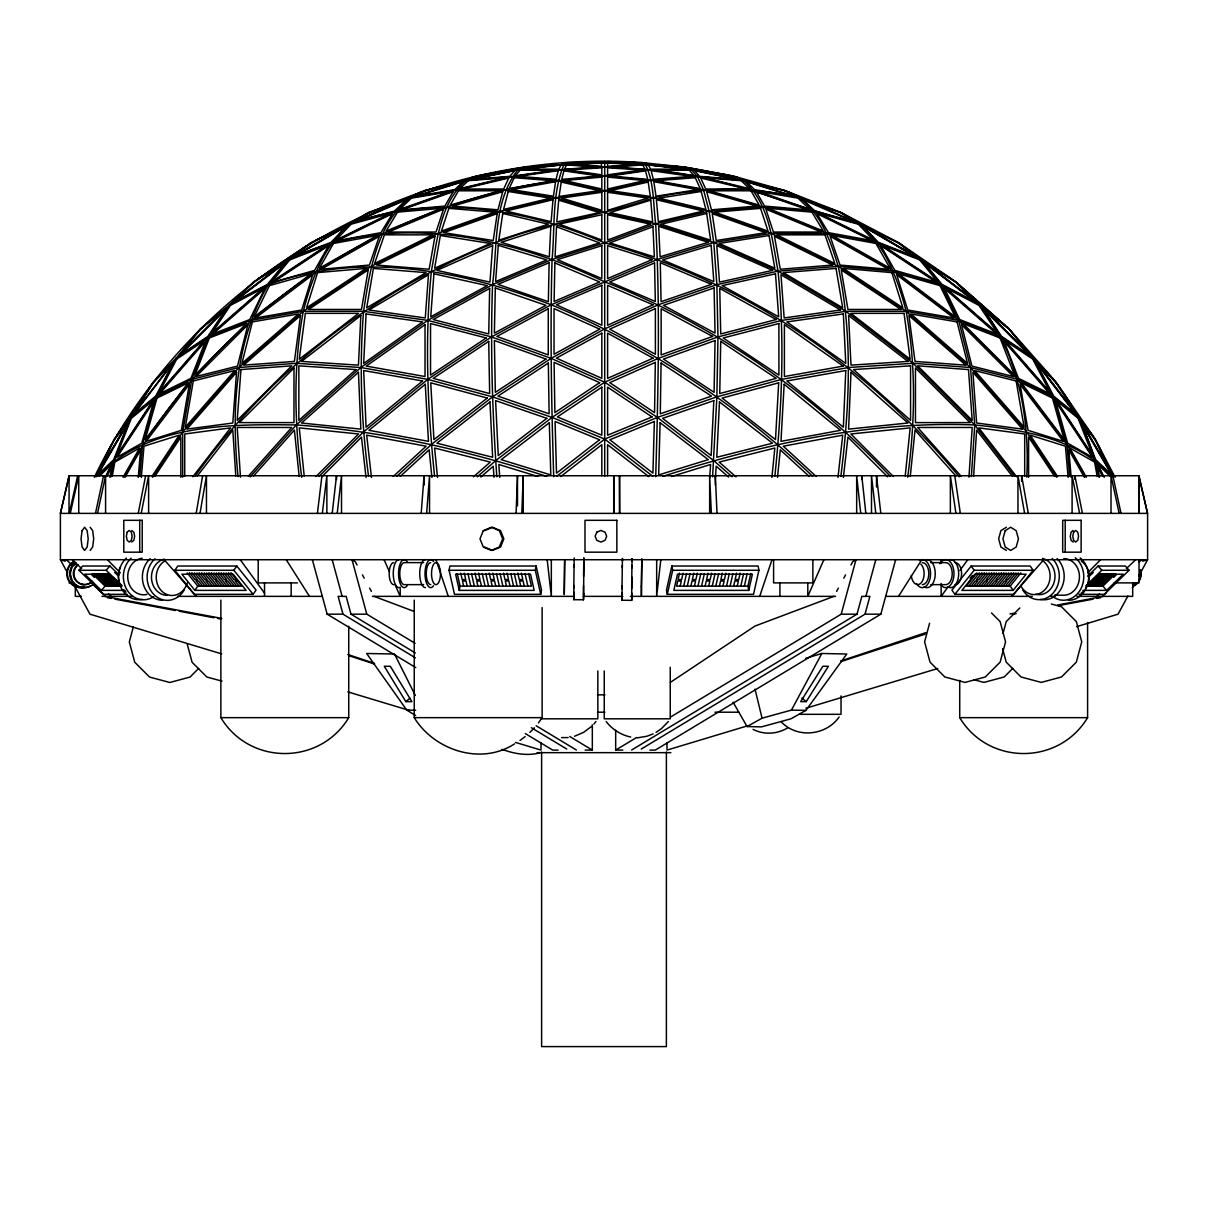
<?xml version="1.0" encoding="UTF-8"?>
<svg xmlns="http://www.w3.org/2000/svg" width="1208" height="1208" viewBox="0 0 1208 1208"><rect width="100%" height="100%" fill="white"/><g stroke="black" fill="none" stroke-linecap="round" stroke-linejoin="round"><path stroke-width="1.5" d="M564.74 560.376L564.257 594.578L564.589 560.376M573.875 585.533L573.845 599.681L583.479 599.787L583.691 593.249M583.509 585.638L583.539 594.804M622.09 586.091L622.06 600.24L631.693 600.361L631.829 597.235M573.815 588.024L574.087 564.71M583.977 558.141L583.479 599.787M622.014 588.598L622.301 565.269M631.663 588.704L631.935 565.389M631.814 577.046L631.693 600.361M583.555 576.488L583.857 557.99M574.087 567.201L574.223 557.885M574.042 593.143L573.845 599.681M622.301 567.775L622.437 558.443L622.437 561.056M631.95 567.881L632.071 558.564M655.717 476.722C658.103 392.449 660.293 308.04 655.672 223.812C653.09 204.031 654.374 182.589 645.359 164.288L642.762 162.657C418.844 145.806 191.891 274.533 94.315 477.266M516.103 513.385L517.492 475.741L517.492 505.865M521.826 513.385L523.215 475.741L523.215 513.385M622.06 600.24L622.196 597.114M632.086 561.176L632.192 558.715M968.967 477.145L972.214 427.466L917.687 427.466L961.04 476.148M971.368 476.556L974.75 424.959L970.522 367.519L958.654 320.392L941.213 284.665L920.617 259.478L859.477 223.812L785.577 190.743L733.316 176.051L685.6 167.142L642.762 162.657L566.673 162.657L564.061 164.288L517.99 169.679L476.103 176.051L466.454 180.279L409.965 197.78L368.047 212.668L349.112 224.084L316.073 240.045M973.618 476.043L976.638 430.108L1012.198 476.103M709.685 477.356L710.621 464.476L671.678 476.465M712.599 476.767L716.873 396.843L717.975 336.926L716.873 284.665L713.777 242.551L709.141 211.234L703.524 189.852L697.499 176.655L691.429 169.679L685.6 167.142L604.71 162.657L523.834 167.142L517.99 169.679L466.454 180.279L423.857 190.743L349.958 223.812L310.456 242.899L229.746 304.793L200.286 328.908L176.172 358.368L114.277 439.078L95.991 476.934L130.857 417.424L153.25 382.196L176.187 358.142M715.423 477.311L716.223 466.228L728.545 477.024M421.184 513.385L424.068 475.741L424.068 485.148M426.635 513.385L429.535 475.741L429.535 513.385M138.225 477.386L140.611 449.814L125.028 477.311M139.781 476.103L142.514 444.469L156.043 396.843L176.172 358.368L229.746 304.793L268.221 284.665L332.049 242.551L395.877 211.234L456.488 189.852L511.935 176.655L561.358 169.679L645.359 164.288L691.429 169.679L733.316 176.051L742.98 180.279L799.454 197.78L841.387 212.668L898.979 242.899L955.845 281.872L1009.133 328.908L1056.169 382.196L1095.143 439.078L1115.105 477.266M141.291 477.447L143.994 446.19L179.207 435.167L151.831 476.541M771.897 477.432L774.841 448.032L719.153 462.09L735.944 476.798M774.872 476.103C781.923 408.077 784.868 339.312 778.043 271.136C772.169 239.667 769.179 202.355 742.98 180.279L691.429 169.679L648.077 169.679L564.061 164.288C551.618 194.035 555.121 227.965 552.056 259.478C550.033 331.883 551.482 404.333 553.717 476.722M777.529 477.386L780.277 449.814L809.118 476.36M905.2 476.058L910.168 427.874L850.87 433.989L893.422 476.541M907.691 477.251C915.105 422.196 916.253 366.115 906.151 311.317C897.816 278.988 885.675 246.024 859.477 223.812C788.9 205.466 721.84 174.435 648.077 169.679C600.844 178.029 552.675 178.693 505.895 189.852C346.53 227.572 203.654 333.151 124.243 476.722M910.258 476.481L915.03 430.108L955.86 475.952M660.821 559.727L656.669 596.359L656.669 559.727M837.975 477.447L842.731 435.167L783.297 446.19L816.17 476.45M840.874 476.239C849.526 406.673 852.969 335.341 838.201 266.349C830.636 241.041 821.259 214.405 799.454 197.78C751.436 186.168 701.516 187.315 653.407 197.78C601.675 216.051 546.831 222.438 495.642 242.551C375.854 289.588 269.837 371.203 195.122 476.118M843.395 477.447L847.94 437.115L887.684 476.858M332.2 513.385L336.503 475.741L336.503 479.501M337.213 513.385L341.517 475.741L341.517 513.385M317.417 513.385L321.947 475.741M322.34 513.385L326.87 475.741L326.87 513.385M196.179 513.385L202.627 475.741M199.999 513.385L206.462 475.741L206.462 513.385M109.913 477.311L111.921 466.228L107.21 475.831M111 476.767L113.93 460.671L130.857 417.424L156.043 396.843L208.304 336.926L229.746 304.793M112.268 476.179L114.835 462.09L139.615 448.032L123.05 477.281M449.074 570.282L449.889 566.024L536.141 566.024L541.531 590.063L540.716 594.321L454.465 594.321L449.074 570.282L535.31 570.282L540.716 594.321M459.251 590.38L455.612 574.208L530.538 574.208L534.163 590.38L459.251 590.38L460.067 586.137L457.243 573.558M535.31 570.282L536.141 566.024M138.256 513.385L145.624 475.741M141.23 513.385L148.614 475.741L148.614 513.385M95.477 513.385L103.526 475.741M97.516 513.385L105.579 475.741L105.579 513.385M69.234 513.385L77.705 475.741L77.705 481.388M70.275 513.385L78.746 475.741L78.746 513.385M671.859 566.024L666.469 590.063L667.284 594.321L753.535 594.321L758.926 570.282L758.111 566.024L671.859 566.024L672.69 570.282L667.284 594.321M679.5 573.166L678.066 579.568L681.629 579.568L683.064 573.166M680.149 586.137L681.312 581.003L677.733 581.003L676.586 586.137L747.933 586.137L750.757 573.558M683.728 586.137L686.537 573.558M687.292 586.137L690.115 573.558M690.855 586.137L692.003 581.003L695.582 581.003L694.419 586.137M693.769 573.166L692.335 579.568L695.899 579.568L697.333 573.166M697.998 586.137L700.806 573.558M701.561 586.137L704.385 573.558M705.125 586.137L706.272 581.003L709.851 581.003L708.688 586.137M708.039 573.166L706.605 579.568L710.168 579.568L711.603 573.166M712.267 586.137L715.076 573.558M715.831 586.137L718.654 573.558M719.394 586.137L720.542 581.003L724.12 581.003L722.958 586.137M722.309 573.166L720.874 579.568L724.438 579.568L725.872 573.166M726.536 586.137L729.345 573.558M730.1 586.137L732.924 573.558M733.664 586.137L734.811 581.003L738.39 581.003L737.227 586.137M736.578 573.166L735.144 579.568L738.707 579.568L740.142 573.166M740.806 586.137L743.615 573.558M744.37 586.137L747.193 573.558M748.749 590.38L752.388 574.208L677.462 574.208L673.837 590.38L748.749 590.38L747.933 586.137M1138.646 576.231L1147.6 559.727L1147.6 513.385L1138.993 475.741L69.007 475.741L60.4 513.385L60.4 559.727L67.557 572.924M133.378 626.741L129.316 641.946L134.737 662.226L149.55 677.054L169.799 682.49L190.034 677.054L198.671 668.401M929.571 623.283L924.603 641.871L930.024 662.135L944.837 676.978L965.071 682.414L985.305 676.978L1000.133 662.135L1005.554 641.871L1000.133 621.591L991.481 612.939M1003.048 633.43L1006.219 621.591L1019.794 607.986M670.455 717.084L841.206 614.177L855.974 559.727L852.742 561.675L850.945 564.982M631.588 750.032L857.016 614.177L861.848 596.359L869.881 596.359L865.034 614.177L641.237 749.051M865.864 596.359L875.8 559.727M649.949 750.092L655.325 750.092L880.843 614.177L895.626 559.727M759.696 596.359L771.987 559.727M823.886 559.727L807.805 596.359L807.805 583.539M96.247 476.073L111.423 444.695M105.232 477.356L111.559 464.476L99.569 475.922M106.44 475.922L113.93 460.671L156.043 396.843L191.77 379.387L238.897 367.519L296.353 363.291L360.845 367.519L427.738 379.387L492.547 396.843L552.056 417.424L604.71 439.078L652.758 476.314M747.057 726.567L762.052 718.171L791.466 710.093L821.833 653.483L846.778 654.026L805.902 710.41L790.908 718.805L761.493 726.884L747.057 726.567L733.075 702.165M836.615 591.407L838.397 588.1M843.788 578.194L845.57 574.887M1127.91 596.027L1118.049 614.177L1076.554 626.68M1132.379 587.783L1135.067 582.83M806.234 701.637L828.386 666.288L822.844 666.288L800.678 701.637L806.234 701.637L801.931 698.133M134.299 412.623L153.356 382.649L172.85 362.37M898.525 596.359L921.764 559.727M152.691 477.236L182.695 431.89L238.897 367.519L303.268 311.317L371.218 266.349L438.066 233.371L500.293 211.234L556.027 197.78L604.71 190.743L650.795 180.279L697.499 176.655L742.98 180.279L785.577 190.743L841.387 212.668L860.322 224.084M154.956 476.209L180.838 437.115L180.838 477.311M174.873 570.282L177.787 566.024L236.783 566.024L256.066 590.063L253.136 594.321L194.141 594.321L174.873 570.282L233.869 570.282L253.136 594.321M194.866 590.38L246.115 590.38L233.144 574.208L181.895 574.208L194.866 590.38L197.795 586.137L241.721 586.137L237.599 581.003L235.167 581.003L239.275 586.137M233.869 570.282L236.783 566.024M348.734 626.227L348.734 717.658C319.939 765.495 249.648 765.495 220.868 717.658L220.868 600.104M538.451 722.882L542.12 717.658L542.12 607.564M1087.593 622.498L1087.593 717.658C1058.812 765.495 988.506 765.495 959.726 717.658L959.726 680.346M947.782 587.209L941.138 596.359L941.138 583.539M959.982 570.418L967.744 559.727M90.132 550.425L92.654 547.043L93.711 538.844L92.654 530.659L90.132 527.262M192.767 476.798L230.592 427.874L184.733 433.989L184.733 476.179M197.221 476.103L232.797 430.108L235.802 476.043M971.217 566.024L951.934 590.063L954.864 594.321L1013.859 594.321L1033.127 570.282L1030.213 566.024L971.217 566.024L974.131 570.282L1033.127 570.282M954.864 594.321L974.131 570.282M970.205 578.194L972.41 575.446M976.895 572.909L966.279 586.137L1010.205 586.137L1020.82 572.909M968.725 586.137L979.326 572.909M971.172 586.137L975.279 581.003L977.71 581.003L973.603 586.137M981.938 572.713L976.426 579.568L978.873 579.568L984.369 572.713M976.049 586.137L986.649 572.909M978.48 586.137L989.095 572.909M980.926 586.137L985.033 581.003L987.48 581.003L983.372 586.137M991.692 572.713L986.196 579.568L988.627 579.568L994.139 572.713M985.803 586.137L996.419 572.909M988.25 586.137L998.85 572.909M990.696 586.137L994.803 581.003L997.234 581.003L993.127 586.137M1001.447 572.713L995.951 579.568L998.397 579.568L1003.893 572.713M995.573 586.137L1006.173 572.909M998.004 586.137L1008.62 572.909M1000.45 586.137L1004.558 581.003L1007.004 581.003L1002.897 586.137M1011.217 572.713L1005.72 579.568L1008.151 579.568L1013.648 572.713M1005.328 586.137L1015.943 572.909M1007.774 586.137L1018.374 572.909M1013.135 590.38L1026.105 574.208L974.856 574.208L961.885 590.38L1013.135 590.38L1010.205 586.137M593.853 724.06L595.952 721.523M668.356 721.523L661.471 728.605L656.05 732.335M839.122 717.024C826.106 735.642 797.159 738.707 781.319 721.931M1011.625 596.359L1043.787 559.727M127.218 594.321L103.601 594.321L78.928 570.282L82.672 566.024L109.928 566.024L119.018 574.887M78.928 570.282L106.183 570.282L109.928 566.024M121.193 586.65L108.433 574.208L84.771 574.208L101.351 590.38L105.096 586.137L120.876 586.137L114.488 581.003L119.758 586.137M248.38 476.148L291.747 427.466L237.206 427.466L240.468 477.145M250.147 476.843L296.353 424.959L360.845 367.519L427.738 320.392L492.547 284.665L552.056 259.478L604.71 242.899L655.672 223.812L709.141 211.234L762.671 206.825L813.558 211.234L877.37 242.551L920.617 259.478L955.845 281.872L979.899 304.809L1004.875 325.254L959.68 285.36M253.559 475.952L294.39 430.108L299.176 476.481M959.288 476.843C867.752 366.175 743.69 281.117 604.71 242.899C525.269 208.304 433.174 193.718 349.958 223.812C323.759 246.024 311.604 278.988 303.268 311.317C293.166 366.115 294.314 422.196 301.728 477.251M529.919 732.395L534.374 727.805M1087.638 572.819L1100.609 559.727M1012.817 668.326L1004.18 676.978L983.931 682.414L973.814 679.696M316.013 476.541L358.565 433.989L299.252 427.874L304.22 476.058M319.003 476.45L363.563 431.89L427.738 379.387L491.46 336.926L551.15 304.793L657.363 259.478L713.777 242.551L771.368 233.371L826.921 233.371L877.37 242.551L941.213 284.665L979.688 304.793L1009.133 328.908L1033.248 358.368L1095.143 439.078L1113.444 476.934M321.736 476.858L361.479 437.115L366.024 477.447M1087.683 576.156L1098.072 566.024L1125.328 566.024L1129.072 570.282L1104.399 594.321L1078.955 594.321M1089.45 576.186L1093.27 572.456M1086.234 585.457L1101.817 570.282L1129.072 570.282M1085.992 586.137L1089.933 582.286M1099.884 573.694L1087.125 586.137L1102.904 586.137L1115.664 573.694M1085.524 587.888L1099.567 574.208L1123.229 574.208L1106.649 590.38L1082.972 590.38M1088.242 586.137L1101.016 573.694M1089.374 586.137L1095.762 581.003L1090.507 586.137M1102.27 573.558L1096.109 579.568L1103.402 573.558M1091.624 586.137L1104.399 573.694M1092.757 586.137L1105.516 573.694M1093.889 586.137L1100.262 581.003L1095.007 586.137M1106.785 573.558L1100.624 579.568L1107.902 573.558M1096.139 586.137L1108.899 573.694M1097.272 586.137L1110.031 573.694M1098.389 586.137L1104.776 581.003L1099.522 586.137M1111.284 573.558L1105.124 579.568L1112.417 573.558M1100.639 586.137L1113.414 573.694M1101.772 586.137L1114.531 573.694M1113.64 577.409L1116.237 574.887M229.52 304.809L253.574 281.872L288.803 259.478L349.958 223.812M97.863 476.012C148.433 423.721 228.689 424.068 296.353 424.959C381.652 430.969 465.548 449.859 546.711 476.405M1096.834 596.359L1099.522 593.838M1126.339 568.575L1135.716 559.727M1102.345 596.359L1106.407 592.569M1138.948 562.249L1141.666 559.727M393.249 476.45L426.137 446.19L366.688 435.167L371.46 477.447M396.798 476.299L431.392 444.469L492.547 396.843L551.15 358.368L604.71 328.908L658.284 304.793L716.873 284.665L778.043 271.136L838.201 266.349L893.588 271.136L941.213 284.665L1001.13 336.926L1033.248 358.368L1053.376 396.843L1095.505 460.671L1102.98 475.922M400.301 476.36L429.142 449.814L431.905 477.386M591.558 726.431L583.645 732.335L574.585 736.231M473.476 476.798L490.282 462.09L434.593 448.032L437.522 477.432M477.281 476.767L495.642 460.671L552.056 417.424L604.71 382.196L658.284 358.368L717.975 336.926L781.682 320.392L845.857 311.317L906.151 311.317L958.654 320.392L1001.13 336.926L1053.376 396.843L1078.578 417.424L1113.293 476.964M480.875 477.024L493.211 466.228L494.012 477.311M405.828 701.637L411.868 701.637L390.32 666.288L384.28 666.288L405.828 701.637L410.01 698.133M131.763 542.045L133.801 540.338L134.662 536.246L133.801 532.154L131.763 530.463M1073.157 530.463L1071.119 532.154L1070.258 536.246L1071.119 540.338L1073.157 542.045M556.677 476.314L604.71 439.078L657.363 417.424L716.873 396.843L781.682 379.387L848.59 367.519L913.082 363.291L970.522 367.519L1017.649 379.387L1053.376 396.843L1066.906 444.469L1069.639 476.103M560.678 476.586L601.826 444.695L601.826 475.71M520.014 740.444L525.133 736.608M176.172 358.368L208.304 336.926L268.221 284.665L288.803 259.478C389.55 210.66 507.904 235.5 604.71 281.872C713.067 324.076 810.749 391.996 890.417 476.45M670.44 682.324L755.076 626.016L833.928 596.359M561.599 164.333L563.592 163.08M567.171 164.062L569.149 162.823L598.141 162.823M1006.385 527.262L1000.904 530.659L998.639 538.844L1000.904 547.043L1006.385 550.425M615.672 730.251L615.672 750.092L636.616 737.469M514.608 743.841C481.086 765.706 434.427 750.47 414.238 717.658L414.238 600.104M787.767 727.835C777.348 734.162 764 735.068 753.082 729.375M408.757 198.082L420.203 192.283M413.74 196.451L425.171 190.653L460.218 182.046M472.645 177.108L464.823 180.536L430.38 189.007M477.794 175.99L470.003 179.403L511.558 170.857M521.312 169.165L525.903 167.172L557.522 164.937M653.135 733.875L646.975 736.231L637.25 737.877M484.514 530.659L492.517 527.262L500.535 530.659L503.857 538.844L500.535 547.043L492.517 550.425M840.572 661.018L926.174 632.539M840.949 661.591L925.086 634.185M662.709 476.405C763.32 443.985 868.507 420.792 974.75 424.959C1023.131 429.897 1077.174 438.096 1111.556 476.012M805.6 658.375L821.833 653.483M1142.753 561.192L1147.6 559.727L60.4 559.727L65.247 561.192M748.371 725.57L666.997 750.092L666.997 742.875M805.917 708.235L937.725 668.522M1009.979 613.951L1013.633 613.256M1057.649 604.981L1103.493 596.359M1012.5 614.298L1016.155 613.604M1058.329 605.676L1093.18 599.123M1096.849 598.428L1100.518 597.749M539.614 752.946C527.066 756.102 513.974 753.747 502.045 749.337M568.138 737.59L561.569 737.59M423.661 562.626L404.257 562.626A11.008 4.485 -90 0 0 399.772 573.634A11.008 4.485 -90 0 0 404.257 584.642L423.661 584.642M930.764 562.626L945.758 562.626A11.008 6.478 -90 0 1 952.221 573.634A11.008 6.478 -90 0 1 945.758 584.642L930.764 584.642M672.69 570.282L758.926 570.282M68.977 582.89L73.794 582.89A14.013 13.922 -90 0 0 94.118 583.539M297.47 582.89L258.21 582.89L258.21 559.727M1114.138 582.89L1139.023 582.89L1139.023 559.727M460.067 586.137L531.414 586.137L528.591 573.558M101.351 590.38L125.028 590.38M81.374 596.359L75.304 596.359L75.304 584.581M101.985 596.359L132.865 596.359M177.576 596.359L322.43 596.359M372.426 596.359L573.906 596.359M583.313 596.359L622.815 596.359M630.334 596.359L835.574 596.359M885.57 596.359L1032.312 596.359M1051.126 596.359L1054.886 596.359M1076.947 596.359L1132.696 596.359L1132.696 582.89M312.374 559.727L327.157 614.177L342.966 614.177L415.416 657.847M342.966 614.177L338.119 596.359L346.152 596.359L350.984 614.177L366.794 614.177L415.114 643.305M841.206 614.177L857.016 614.177M865.034 614.177L880.843 614.177M597.416 694.827L604.936 694.827M597.416 712.207L604.936 712.207M714.909 712.207L738.903 712.207M799.485 714.321L841.025 714.321L841.025 695.914M220.868 717.658L348.734 717.658M414.238 717.658L542.12 717.658M959.726 717.658L1087.593 717.658M541.516 718.82L597.839 718.82L597.839 670.953M558.051 750.092L552.675 750.092L525.299 733.588M585.155 750.092L592.328 750.092L592.328 724.83M615.672 750.092L622.845 750.092M537.137 752.659L670.863 752.659M415.341 695.491L394.503 654.026L366.658 653.483L406.749 710.093L415.688 710.274M791.466 710.093L805.902 710.41M1054.659 595.046L1063.553 595.257A18.331 15.795 -88.7 0 0 1079.454 576.926A18.331 15.795 -88.7 0 0 1063.78 558.594M635.77 162.521L607.609 161.585L607.609 162.521M678.669 166.523L647.82 164.333L645.827 163.08M651.897 164.937L688.107 169.165L683.517 167.172M104.507 596.359L221.864 618.436M107.482 597.749L111.151 598.428M114.82 599.123L175.341 610.508M179.011 611.188L213.846 617.741M217.516 618.436L221.185 619.115M749.202 182.046L784.264 190.653L795.679 196.451M630.712 737.031C621.018 734.992 612.154 729.39 606.144 721.523M1051.383 604.045L1061.515 606.763L1076.328 621.591L1081.749 641.871L1076.328 662.135L1061.515 676.978L1041.266 682.414L1021.032 676.978L1006.219 662.135L1002.595 648.62M222.061 681.131L206.885 677.054L192.072 662.226L187.104 643.638M221.653 653.875L89.951 614.177L73.824 584.476M347.829 691.882L409.286 710.41M515.544 742.422L541.003 750.092L541.003 742.875M537.756 476.465L498.813 464.476L499.75 477.356M349.157 655.763L374.208 663.917M347.813 654.494L374.571 663.388M805.359 200.151L840.39 212.593L855.521 221.91M374.072 596.359L414.374 611.52M484.514 547.043L490.916 549.746M736.789 177.108L744.596 180.536M859.477 223.812L898.979 242.899L921.13 259.644L950.862 278.55M789.232 192.283L800.678 198.082M569.768 736.503L592.328 750.092M350.984 614.177L415.386 653M536.156 725.766L576.412 750.032M531.354 727.714L566.763 749.051M327.157 614.177L415.748 667.571M406.749 710.093L415.597 715.483M920.617 259.478L979.688 304.793L1033.248 358.368M648.741 476.586L607.609 444.695L607.609 475.71M732.154 476.767L713.777 460.671L657.363 417.424L604.71 382.196L551.15 358.368L491.46 336.926L427.738 320.392L363.563 311.317L303.268 311.317L250.766 320.392L208.304 336.926L191.77 379.387L182.695 431.89L182.695 477.115M812.637 476.299C736.669 404.167 648.047 344.929 551.15 304.793C462.06 270.32 360.482 250.72 268.221 284.665C234.382 342.242 231.483 411.671 238.052 476.556M66.334 559.727L71.77 564.785M92.095 583.736L105.655 596.359M72.284 559.727L81.661 568.575M108.478 593.838L111.166 596.359M1109.85 475.922L1097.876 464.476L1104.188 477.356M114.73 572.456L117.282 574.933M106.183 570.282L121.766 585.457M113.069 577.424L122.008 586.137M107.98 573.558L114.141 579.568L106.848 573.558M105.866 573.694L118.626 586.137M104.734 573.694L117.493 586.137M103.48 573.558L109.626 579.568L102.348 573.558M116.376 586.137L109.988 581.003L115.243 586.137M101.351 573.694L114.111 586.137M100.234 573.694L112.993 586.137M98.965 573.558L105.126 579.568L97.833 573.558M111.861 586.137L105.473 581.003L110.728 586.137M96.851 573.694L109.611 586.137M95.719 573.694L108.478 586.137M94.466 573.558L100.611 579.568L93.333 573.558M107.361 586.137L100.974 581.003L106.228 586.137M92.337 573.694L105.096 586.137M91.763 574.887L94.36 577.409M107.391 559.727L120.362 572.819M1033.233 358.142C1066.8 389.354 1090.22 431.709 1098.434 476.767M1098.072 566.024L1101.817 570.282M1102.904 586.137L1106.649 590.38M164.213 559.727L196.376 596.359M230.954 572.713L236.451 579.568L234.005 579.568L228.508 572.713M226.228 572.909L236.828 586.137M223.782 572.909L234.397 586.137M221.185 572.713L226.681 579.568L224.25 579.568L218.754 572.713M231.951 586.137L227.844 581.003L225.398 581.003L229.52 586.137M216.458 572.909L227.074 586.137M214.027 572.909L224.628 586.137M211.43 572.713L216.927 579.568L214.48 579.568L208.984 572.713M222.197 586.137L218.089 581.003L215.643 581.003L219.75 586.137M206.704 572.909L217.304 586.137M204.258 572.909L214.873 586.137M201.661 572.713L207.172 579.568L204.726 579.568L199.229 572.713M212.427 586.137L208.32 581.003L205.888 581.003L209.996 586.137M196.949 572.909L207.549 586.137M194.503 572.909L205.103 586.137M191.906 572.713L197.402 579.568L194.956 579.568L189.46 572.713M202.672 586.137L198.565 581.003L196.119 581.003L200.226 586.137M187.18 572.909L197.795 586.137M1016.668 476.798L978.827 427.874L1024.686 433.989L1024.686 476.179M1014.297 476.118L974.75 424.959L913.082 363.291L845.857 311.317L778.043 271.136L713.777 242.551L655.672 223.812L604.71 212.668L556.027 197.78L505.895 189.852L456.488 189.852L409.965 197.78C376.277 224.975 369.693 271.136 363.563 311.317C359.169 366.296 361.237 421.607 368.561 476.239M1078.397 416.926L1092.394 435.197M240.256 559.727L264.643 593.309M979.688 304.793C1018.148 353.038 1029.865 416.745 1026.725 477.115M1057.589 476.541L1030.213 435.167L1065.426 446.19L1068.129 477.447M1056.728 477.236L1026.725 431.89L970.522 367.519L906.151 311.317L838.201 266.349L771.368 233.371L709.141 211.234L653.407 197.78L604.71 190.743L558.625 180.279L511.935 176.655L466.454 180.279C440.256 202.355 437.251 239.667 431.392 271.136C424.552 339.312 427.511 408.077 434.563 476.103M1054.463 476.209L1028.597 437.115L1028.597 477.311M286.236 559.727L309.474 596.359M1086.385 477.281L1069.82 448.032L1094.599 462.09L1097.151 476.179M1085.192 476.722L1066.906 444.469L1017.649 379.387L958.654 320.392L893.588 271.136L826.921 233.371L762.671 206.825L703.524 189.852L650.795 180.279L604.71 176.051L561.358 169.679L517.99 169.679C492.819 201.434 497.575 246.643 492.547 284.665C490.282 348.719 492.396 412.849 496.82 476.767M1084.391 477.311L1068.808 449.814L1071.194 477.386M357.055 564.982L355.258 561.675L352.026 559.727L366.794 614.177M362.43 574.887L364.212 578.194M369.603 588.1L371.385 591.407M1102.209 475.831L1097.498 466.228L1099.522 477.311M1098.012 444.695L1113.172 476.073M384.114 559.727L389.233 571.384M395.076 584.702L400.195 596.359L400.195 587.209M436.012 559.727L448.304 596.359M332.2 559.727L342.136 596.359M755.03 689.164L762.052 718.171M1138.721 475.741L1147.509 513.385L60.4 513.385L69.279 475.741L69.279 479.501M525.027 573.558L527.851 586.137M521.373 573.166L522.807 579.568L519.244 579.568L517.794 573.166M524.272 586.137L523.124 581.003L519.561 581.003L520.708 586.137M514.321 573.558L517.145 586.137M510.757 573.558L513.581 586.137M507.103 573.166L508.538 579.568L504.974 579.568L503.525 573.166M510.002 586.137L508.855 581.003L505.291 581.003L506.439 586.137M500.052 573.558L502.875 586.137M496.488 573.558L499.312 586.137M492.834 573.166L494.268 579.568L490.705 579.568L489.255 573.166M495.733 586.137L494.585 581.003L491.022 581.003L492.169 586.137M485.782 573.558L488.606 586.137M482.219 573.558L485.042 586.137M478.564 573.166L479.999 579.568L476.435 579.568L474.986 573.166M481.464 586.137L480.316 581.003L476.752 581.003L477.9 586.137M471.513 573.558L474.336 586.137M467.949 573.558L470.773 586.137M464.295 573.166L465.729 579.568L462.166 579.568L460.716 573.166M467.194 586.137L466.046 581.003L462.483 581.003L463.63 586.137M1112.87 475.741L1121.024 513.385M1119.182 513.385L1111.013 475.741L1111.013 513.385M1082.444 513.385L1074.909 475.741L1074.909 479.501M1079.635 513.385L1072.1 475.741L1072.1 513.385M1028.295 513.385L1021.636 475.741L1021.636 481.388M1024.626 513.385L1017.966 475.741L1017.966 513.385M954.773 475.741L960.345 513.385M955.936 513.385L950.364 475.741L950.364 513.385M880.813 513.385L876.51 475.741L876.51 487.035M875.8 513.385L871.496 475.741L871.496 513.385M547.179 559.727L551.331 596.359L551.331 559.727M865.849 513.385L861.787 475.741L861.787 479.501M860.745 513.385L856.668 475.741L856.668 513.385M717.024 513.385L715.332 475.741L715.332 485.148M711.346 513.385L709.655 475.741L709.655 513.385M631.709 592.917L631.754 595.363M622.06 592.796L622.12 595.257M573.845 592.237L573.906 594.683M619.674 513.385L619.523 475.741L619.523 513.385M1138.993 513.385L1138.993 475.741L1138.721 513.385M1065.199 520.316L1065.199 552.177M941.138 559.727L941.138 563.396M812.863 559.727L812.863 582.89L773.588 582.89L773.588 559.727M779.915 582.89L779.915 596.359M670.244 667.269L670.244 718.82L604.242 718.82L604.242 670.953M666.378 751.965L666.378 1046.596L541.622 1046.596L541.622 751.965M604.71 161.404L604.71 476.163M601.826 161.585L601.826 162.521M291.158 582.89L291.158 596.359M264.522 582.89L264.522 596.359M139.72 520.316L139.72 552.177M69.098 475.741L69.007 513.385M1140.82 570.01A14.013 13.922 -90 0 1 1134.327 585.759M1140.216 570.01A14.013 13.922 -90 0 1 1138.827 580.64M1136.607 583.539A14.013 13.922 -90 0 1 1133.723 585.759M126.1 592.116A18.331 15.946 -88.6 0 1 123.427 589.881M120.302 585.412A18.331 15.946 -88.6 0 1 120.407 567.096M142.272 599.334A23.314 20.294 -88.6 0 1 120.347 585.91A23.314 20.294 -88.6 0 1 126.402 558.096M146.863 594.411A18.331 15.946 -88.6 0 1 127.897 579.312A18.331 15.946 -88.6 0 1 142.136 558.247M187.3 582.83A18.331 15.946 -88.6 0 1 162.038 591.391A18.331 15.946 -88.6 0 1 164.288 561.282M162.536 600.24A23.314 20.294 -88.6 0 1 143.465 584.612A23.314 20.294 -88.6 0 1 150.154 558.67M184.144 590.138A23.314 20.294 -88.6 0 1 153.522 594.14A23.314 20.294 -88.6 0 1 154.896 558.775M167.323 595.363A18.331 15.946 -88.6 0 1 151.544 578.949A18.331 15.946 -88.6 0 1 164.228 559.108M153.703 596.661A23.314 20.294 -88.6 0 1 126.81 589.595A23.314 20.294 -88.6 0 1 131.143 558.217M84.243 587.163A14.013 13.922 -90 0 1 73.673 561.509M71.755 579.13A11.008 10.947 -90 0 1 71.755 568.122M73.507 565.842A11.008 10.947 -90 0 1 75.772 564.091M92.608 581.41A11.008 10.947 -90 0 1 76.633 580.882A11.008 10.947 -90 0 1 78.233 564.876M90.63 585.759A14.013 13.922 -90 0 1 72.072 581.395A14.013 13.922 -90 0 1 75.213 562.505M73.779 582.86A14.013 13.922 -90 0 1 75.817 562.505M92.004 581.41A11.008 10.947 -90 0 1 76.029 580.882A11.008 10.947 -90 0 1 77.629 564.876M83.669 584.642A11.008 10.947 -90 0 1 80.83 584.264M84.847 587.163A14.013 13.922 -90 0 1 74.277 561.509M393.672 584.642A11.008 4.485 -90 0 1 389.187 573.634A11.008 4.485 -90 0 1 393.672 562.626M398.957 587.632A14.013 5.693 -90 0 1 393.264 573.634A14.013 5.693 -90 0 1 398.957 559.621M439.878 568.122A11.008 4.485 -90 0 1 436.254 584.627A11.008 4.485 -90 0 1 431.89 569.255A11.008 4.485 -90 0 1 439.44 566.567M425.412 587.632A14.013 5.693 -90 0 1 419.72 573.634A14.013 5.693 -90 0 1 425.412 559.621M433.551 585.759A14.013 5.693 -90 0 1 425.02 573.634A14.013 5.693 -90 0 1 433.551 561.509M430.712 584.642A11.008 4.485 -90 0 1 426.228 573.634A11.008 4.485 -90 0 1 430.712 562.626M407.096 585.759A14.013 5.693 -90 0 1 398.549 573.634A14.013 5.693 -90 0 1 407.096 561.509M1042.308 560.376A18.331 15.795 -88.7 0 1 1045.388 589.217A18.331 15.795 -88.7 0 1 1020.579 585.412M1042.58 558.428A18.331 15.795 -88.7 0 1 1054.629 580.157A18.331 15.795 -88.7 0 1 1035.83 594.291M1052.198 558.474A23.314 20.098 -88.7 0 1 1052.666 593.566A23.314 20.098 -88.7 0 1 1022.632 589.685M1081.447 561.282A18.331 15.795 -88.7 0 1 1087.064 586.318M1083.923 590.788A18.331 15.795 -88.7 0 1 1081.251 593.022M1075.271 557.794A23.314 20.098 -88.7 0 1 1080.541 589.444A23.314 20.098 -88.7 0 1 1053.482 597.114M1080.163 557.915A23.314 20.098 -88.7 0 1 1087.683 584.038A23.314 20.098 -88.7 0 1 1068.416 600.361M1057.091 558.594A23.314 20.098 -88.7 0 1 1062.255 586.303A23.314 20.098 -88.7 0 1 1040.496 599.44M920.874 564.091A11.008 6.478 -90 0 1 921.342 582.649A11.008 6.478 -90 0 1 911.27 575.521M922.323 562.626A11.008 6.478 -90 0 1 928.801 573.634A11.008 6.478 -90 0 1 922.323 584.642M919.499 560.482A14.013 8.229 -90 0 1 929.571 566.975A14.013 8.229 -90 0 1 927.246 584.868A14.013 8.229 -90 0 1 916.51 583.539M955.12 562.626A11.008 6.478 -90 0 1 961.598 573.634A11.008 6.478 -90 0 1 955.12 584.642M939.93 563.728A14.013 8.229 -90 0 1 951.043 562.898A14.013 8.229 -90 0 1 952.493 581.667A14.013 8.229 -90 0 1 941.636 585.759M950.439 559.621A14.013 8.229 -90 0 1 958.548 576.08A14.013 8.229 -90 0 1 947.616 586.786M927.004 559.621A14.013 8.229 -90 0 1 935.113 576.08A14.013 8.229 -90 0 1 924.18 586.786M641.373 586.318L641.403 595.484L641.826 558.821L641.373 586.318M655.325 362.37L654.555 412.623L609.753 382.649L655.325 362.37M661.078 363.049L660.293 413.816L711.452 396.118L661.078 363.049M715.045 340.535L714.094 392.328L663.449 359.078L715.045 340.535M720.723 341.366L719.757 393.566L776.215 378.361L720.723 341.366M489.663 288.425L488.711 333.952L433.204 319.546L489.663 288.425M495.325 287.957L494.374 333.121L545.971 305.352L495.325 287.957M549.127 262.71L548.341 301.668L497.968 284.363L549.127 262.71M554.88 262.921L554.095 301.471L599.666 281.962L554.88 262.921M654.359 421.471L652.924 473.143L609.859 439.772L654.359 421.471M660.096 422.74L658.647 474.925L708.25 459.659L660.096 422.74M845.766 370.539L843.365 427.209L786.861 380.988L845.766 370.539M850.991 372.291L848.59 429.127L907.933 423.011L850.991 372.291M550.788 226.349L549.323 256.791L501.184 242.34L550.788 226.349M556.51 226.757L555.061 256.896L599.561 242.883L556.51 226.757M360.845 315.53L358.444 365.148L301.487 361.418L360.845 315.53M366.069 313.929L363.668 363.397L422.558 321.917L366.069 313.929M713.822 400.618L711.15 455.567L662.603 418.346L713.822 400.618M719.47 401.902L716.782 457.258L772.501 443.2L719.47 401.902M778.677 382.83L775.491 439.591L722.142 398.051L778.677 382.83M784.158 384.265L780.972 441.343L840.451 430.32L784.158 384.265M236.526 372.291L232.797 423.011L186.908 429.127L236.526 372.291M240.951 369.572L237.206 420.369L291.747 365.828L240.951 369.572M428.462 274.76L425.261 317.961L368.984 310.003L428.462 274.76M433.929 273.823L430.743 316.798L487.277 285.632L433.929 273.823M492.637 245.602L489.95 282.128L436.919 270.396L492.637 245.602M498.27 245.345L495.597 281.6L546.816 259.916L498.27 245.345M553.007 199.713L551.105 221.668L505.986 211.053L553.007 199.713M558.7 200.151L556.812 221.91L599.394 212.593L558.7 200.151M82.084 530.659L81.042 538.844L82.084 547.043L84.62 550.425L87.157 547.043L88.199 538.844L87.157 530.659L84.62 527.262L82.084 530.659M300.505 315.53L294.39 361.418L243.669 365.148L300.505 315.53M305.367 313.355L299.252 359.214L358.565 313.355L305.367 313.355M497.198 213.635L493.211 240.543L443.729 232.661L497.198 213.635M502.77 213.469L498.813 240.181L548.372 224.205L502.77 213.469M555.589 181.698L553.43 196.224L511.83 189.641L555.589 181.698M561.237 182.046L559.093 196.451L599.153 190.653L561.237 182.046M368.214 269.928L361.479 309.459L308.493 309.459L368.214 269.928M373.408 268.418L366.688 307.829L426.137 272.615L373.408 268.418M189.339 384.265L181.381 430.32L146.138 441.343L189.339 384.265M193.295 380.988L185.307 427.209L234.775 370.539L193.295 380.988M434.956 236.33L429.142 269.233L376.73 265.065L434.956 236.33M440.361 235.5L434.593 268.236L490.282 243.457L440.361 235.5M127.202 532.154L126.357 536.246L127.202 540.338L129.256 542.045L131.294 540.338L132.14 536.246L131.294 532.154L129.256 530.463L127.202 532.154M1073.625 532.154L1072.764 536.246L1073.625 540.338L1075.664 542.045L1077.717 540.338L1078.563 536.246L1077.717 532.154L1075.664 530.463L1073.625 532.154M247.912 324.68L237.478 366.099L196.058 376.534L247.912 324.68M252.366 321.917L241.917 363.397L298.587 313.929L252.366 321.917M558.292 170.675L556.088 179.297L518.141 176.353L558.292 170.675M563.909 170.857L561.705 179.403L598.866 175.99L563.909 170.857M502.724 191.695L497.983 209.814L452.623 206.085L502.724 191.695M508.236 191.483L503.525 209.482L550.44 198.157L508.236 191.483M1005.207 530.659L1002.942 538.844L1005.207 547.043L1010.688 550.425L1016.17 547.043L1018.45 538.844L1016.17 530.659L1010.688 527.262L1005.207 530.659M153.507 401.902L141.774 443.2L116.98 457.258L153.507 401.902M157.01 398.051L145.202 439.591L188.176 382.83L157.01 398.051M312.721 274.76L301.698 310.003L255.643 317.961L312.721 274.76M317.568 272.615L306.545 307.829L366.099 268.418L317.568 272.615M443.517 209.18L436.028 232.042L388.191 232.042L443.517 209.18M448.863 208.365L441.403 231.106L494.736 212.14L448.863 208.365M379.267 236.33L369.437 265.065L321.192 269.233L379.267 236.33M384.401 234.85L374.601 263.495L432.645 234.85L384.401 234.85M205.33 341.366L190.924 378.361L159.803 393.566L205.33 341.366M209.362 337.983L194.926 375.114L246.492 323.533L209.362 337.983M128.169 422.74L113.718 459.659L97.727 474.925L128.169 422.74M131.294 418.346L116.723 455.567L152.978 400.618L131.294 418.346M483.306 530.659L479.984 538.844L483.306 547.043L491.309 550.425L499.327 547.043L502.649 538.844L499.327 530.659L491.309 527.262L483.306 530.659M596.827 532.154L595.121 536.246L596.827 540.338L600.92 542.045L605.012 540.338L606.703 536.246L605.012 532.154L600.92 530.463L596.827 532.154M508.719 178.029L503.706 189.007L462.604 189.007L508.719 178.029M514.17 177.697L509.172 188.614L552.766 180.702L514.17 177.697M114.262 439.772L98.135 473.143L128.275 421.471L114.262 439.772M264.945 288.425L249.739 319.546L212.744 333.952L264.945 288.425M269.429 285.632L254.208 316.798L310.969 273.823L269.429 285.632M560.995 164.968L558.851 169.226L524.544 169.226L560.995 164.968M566.582 164.937L564.453 169.165L598.534 167.172L566.582 164.937M173.046 363.049L155.741 396.118L134.088 413.816L173.046 363.049M176.73 359.078L159.335 392.328L204.499 340.535L176.73 359.078M328.636 245.602L314.578 270.396L273.28 282.128L328.636 245.602M333.468 243.457L319.41 268.236L377.183 235.5L333.468 243.457M453.136 191.695L444.891 206.085L401.781 209.814L453.136 191.695M458.421 190.804L450.206 205.118L500.097 190.804L458.421 190.804M392.449 213.635L380.958 232.661L337.606 240.543L392.449 213.635M397.523 212.14L386.062 231.106L441.131 208.365L397.523 212.14M149.928 387.179L131.023 416.926L117.04 435.197L149.928 387.179M226.289 308.765L207.821 336.443L180.143 354.91L226.289 308.765M230.456 305.352L211.913 333.121L263.706 287.957L230.456 305.352M200.543 329.165L179.992 354.276L225.654 308.614L200.543 329.165M285.194 262.71L267.497 284.363L234.428 301.668L285.194 262.71M289.724 259.916L271.996 281.6L326.945 245.345L289.724 259.916M514.744 170.675L509.821 176.353L472.872 179.297L514.744 170.675M520.135 170.177L515.242 175.824L555.182 170.177L520.135 170.177M346.318 226.349L331.037 242.34L294.118 256.791L346.318 226.349M351.12 224.205L335.854 240.181L390.29 213.469L351.12 224.205M293.982 368.017L239.395 422.604L293.982 422.604L293.982 368.017M254.027 281.962L233.748 301.471L284.001 262.921L254.027 281.962M463.026 181.698L454.767 189.641L416.156 196.224L463.026 181.698M468.236 180.702L460.006 188.614L505.835 177.697L468.236 180.702M406.401 199.713L394.518 211.053L355.771 221.668L406.401 199.713M411.43 198.157L399.561 209.482L450.584 191.483L411.43 198.157M355.877 369.572L298.844 420.369L298.844 365.828L355.877 369.572M358.444 372.291L301.487 423.011L360.845 429.127L358.444 372.291M422.558 380.988L366.069 427.209L363.668 370.539L422.558 380.988M425.261 384.265L368.984 430.32L428.462 441.343L425.261 384.265M487.277 398.051L433.929 439.591L430.743 382.83L487.277 398.051M489.95 401.902L436.919 443.2L492.637 457.258L489.95 401.902M599.561 439.772L556.51 473.143L555.061 421.471L599.561 439.772M306.575 245.662L288.304 259.644L258.557 278.55L306.575 245.662M311.151 242.883L292.849 256.896L344.522 226.757L311.151 242.883M546.816 418.346L498.27 455.567L495.597 400.618L546.816 418.346M549.323 422.74L501.184 459.659L550.788 474.925L549.323 422.74M425.02 324.68L366.22 366.099L425.02 376.534L425.02 324.68M599.666 382.649L554.88 412.623L554.095 362.37L599.666 382.649M601.826 387.179L557.371 416.926L601.826 435.197L601.826 387.179M486.22 337.983L430.531 375.114L430.531 323.533L486.22 337.983M488.711 341.366L433.204 378.361L489.663 393.566L488.711 341.366M545.971 359.078L495.325 392.328L494.374 340.535L545.971 359.078M548.341 363.049L497.968 396.118L549.127 413.816L548.341 363.049M369.029 212.593L353.914 221.91L404.076 200.151L369.029 212.593M599.697 329.165L554.034 354.276L554.034 308.614L599.697 329.165M601.826 333.166L556.39 358.142L601.826 378.361L601.826 333.166M548.266 308.765L496.85 336.443L548.266 354.91L548.266 308.765M653.045 304.809L607.609 325.254L607.609 285.36L653.045 304.809M655.385 308.614L609.723 329.165L655.385 354.276L655.385 308.614M653.045 358.142L607.609 378.361L607.609 333.166L653.045 358.142M520.557 167.852L515.952 169.845L482.883 174.873L520.557 167.852M601.826 285.36L556.39 304.809L601.826 325.254L601.826 285.36M652.048 259.644L607.609 278.55L607.609 245.662L652.048 259.644M654.555 262.921L609.753 281.962L655.325 301.471L654.555 262.921M652.048 416.926L607.609 435.197L607.609 387.179L652.048 416.926M650.221 224.084L607.609 240.045L607.609 214.752L650.221 224.084M652.924 226.757L609.859 242.883L654.359 256.896L652.924 226.757M712.584 336.443L661.154 354.91L661.154 308.765L712.584 336.443M711.452 284.363L661.078 301.668L660.293 262.71L711.452 284.363M714.094 287.957L663.449 305.352L715.045 333.121L714.094 287.957M601.826 245.662L557.371 259.644L601.826 278.55L601.826 245.662M647.745 198.082L607.609 210.343L607.609 192.283L647.745 198.082M650.735 200.151L610.04 212.593L652.622 221.91L650.735 200.151M708.25 242.34L660.096 256.791L658.647 226.349L708.25 242.34M711.15 245.345L662.603 259.916L713.822 281.6L711.15 245.345M776.215 319.546L720.723 333.952L719.757 288.425L776.215 319.546M778.903 323.533L723.199 337.983L778.903 375.114L778.903 323.533M703.434 211.053L658.33 221.668L656.412 199.713L703.434 211.053M706.665 213.469L661.048 224.205L710.621 240.181L706.665 213.469M644.891 180.536L607.609 189.007L607.609 177.108L644.891 180.536M648.198 182.046L610.266 190.653L650.327 196.451L648.198 182.046M772.501 270.396L719.47 282.128L716.782 245.602L772.501 270.396M775.491 273.823L722.142 285.632L778.677 316.798L775.491 273.823M601.826 214.752L559.213 224.084L601.826 240.045L601.826 214.752M843.214 366.099L784.4 376.534L784.4 324.68L843.214 366.099M765.706 232.661L716.223 240.543L712.237 213.635L765.706 232.661M769.058 235.5L719.153 243.457L774.841 268.236L769.058 235.5M697.605 189.641L656.004 196.224L653.845 181.698L697.605 189.641M701.184 191.483L658.994 198.157L705.91 209.482L701.184 191.483M641.841 169.845L607.609 174.873L607.609 167.852L641.841 169.845M645.51 170.857L610.553 175.99L647.714 179.403L645.51 170.857M601.826 192.283L561.675 198.082L601.826 210.343L601.826 192.283M840.451 310.003L784.158 317.961L780.972 274.76L840.451 310.003M843.365 313.929L786.861 321.917L845.766 363.397L843.365 313.929M601.826 177.108L564.544 180.536L601.826 189.007L601.826 177.108M756.797 206.085L711.452 209.814L706.695 191.695L756.797 206.085M760.572 208.365L714.683 212.14L768.016 231.106L760.572 208.365M832.69 265.065L780.277 269.233L774.479 236.33L832.69 265.065M836.027 268.418L783.297 272.615L842.731 307.829L836.027 268.418M691.278 176.353L653.347 179.297L651.127 170.675L691.278 176.353M695.264 177.697L656.654 180.702L700.247 188.614L695.264 177.697M638.775 164.333L607.609 166.523L607.609 163.08L638.775 164.333M642.852 164.937L610.901 167.172L644.981 169.165L642.852 164.937M907.933 361.418L850.991 365.148L848.59 315.53L907.933 361.418M910.575 365.828L853.543 369.572L910.575 420.369L910.575 365.828M601.826 167.852L567.579 169.845L601.826 174.873L601.826 167.852M601.478 163.125L571.429 164.333L601.478 166.447L601.478 163.125M640.285 162.823L611.278 162.823L642.263 164.062L640.285 162.823M684.891 169.226L650.568 169.226L648.424 164.968L684.891 169.226M689.285 170.177L654.253 170.177L694.192 175.824L689.285 170.177M746.816 189.007L705.729 189.007L700.716 178.029L746.816 189.007M751.014 190.804L709.322 190.804L759.213 205.118L751.014 190.804M821.244 232.042L773.407 232.042L765.917 209.18L821.244 232.042M825.034 234.85L776.774 234.85L834.834 263.495L825.034 234.85M900.942 309.459L847.94 309.459L841.221 269.928L900.942 309.459M904.052 313.355L850.87 313.355L910.168 359.214L904.052 313.355M970.024 422.604L915.453 422.604L915.453 368.017L970.024 422.604M142.227 520.316L123.79 520.316L123.79 552.177L142.227 552.177L142.227 520.316M616.85 520.316L584.989 520.316L584.989 552.177L616.85 552.177L616.85 520.316M1081.13 520.316L1062.693 520.316L1062.693 552.177L1081.13 552.177L1081.13 520.316M965.766 365.148L915.03 361.418L908.914 315.53L965.766 365.148M968.484 369.572L917.687 365.828L972.214 420.369L968.484 369.572M736.548 179.297L699.598 176.353L694.676 170.675L736.548 179.297M741.184 180.702L703.584 177.697L749.428 188.614L741.184 180.702M807.654 209.814L764.528 206.085L756.284 191.695L807.654 209.814M811.912 212.14L768.288 208.365L823.358 231.106L811.912 212.14M888.227 269.233L839.998 265.065L830.168 236.33L888.227 269.233M891.866 272.615L843.335 268.418L902.874 307.829L891.866 272.615M1022.527 429.127L976.638 423.011L972.908 372.291L1022.527 429.127M726.552 174.873L693.467 169.845L688.862 167.852L726.552 174.873M731.64 175.99L697.862 170.857L739.417 179.403L731.64 175.99M793.263 196.224L754.668 189.641L746.393 181.698L793.263 196.224M798.005 198.157L758.835 191.483L809.858 209.482L798.005 198.157M953.776 317.961L907.736 310.003L896.714 274.76L953.776 317.961M957.068 321.917L910.847 313.929L967.517 363.397L957.068 321.917M871.814 240.543L828.462 232.661L816.985 213.635L871.814 240.543M875.966 243.457L832.236 235.5L890.009 268.236L875.966 243.457M1013.361 376.534L971.942 366.099L961.508 324.68L1013.361 376.534M1016.139 380.988L974.66 370.539L1024.127 427.209L1016.139 380.988M853.648 221.668L814.917 211.053L803.018 199.713L853.648 221.668M858.314 224.205L819.13 213.469L873.58 240.181L858.314 224.205M936.155 282.128L894.841 270.396L880.783 245.602L936.155 282.128M940.005 285.632L898.45 273.823L955.211 316.798L940.005 285.632M1063.282 441.343L1028.038 430.32L1020.08 384.265L1063.282 441.343M996.675 333.952L959.68 319.546L944.49 288.425L996.675 333.952M1000.058 337.983L962.927 323.533L1014.509 375.114L1000.058 337.983M915.302 256.791L878.397 242.34L863.116 226.349L915.302 256.791M919.711 259.916L882.489 245.345L937.423 281.6L919.711 259.916M898.284 242.883L864.898 226.757L916.57 256.896L898.284 242.883M1049.631 393.566L1018.495 378.361L1004.105 341.366L1049.631 393.566M1052.41 398.051L1021.243 382.83L1064.218 439.591L1052.41 398.051M975.007 301.668L941.938 284.363L924.241 262.71L975.007 301.668M978.963 305.352L945.713 287.957L997.506 333.121L978.963 305.352M1092.455 457.258L1067.645 443.2L1055.913 401.902L1092.455 457.258M955.392 281.962L925.434 262.921L975.671 301.471L955.392 281.962M1029.276 354.91L1001.613 336.443L983.131 308.765L1029.276 354.91M1032.689 359.078L1004.935 340.535L1050.099 392.328L1032.689 359.078M1075.346 413.816L1053.693 396.118L1036.389 363.049L1075.346 413.816M1078.125 418.346L1056.441 400.618L1092.696 455.567L1078.125 418.346M1008.891 329.165L983.78 308.614L1029.443 354.276L1008.891 329.165M1111.692 474.925L1095.701 459.659L1081.266 422.74L1111.692 474.925M1056.079 382.649L1036.57 362.37L1075.135 412.623L1056.079 382.649M1095.158 439.772L1081.16 421.471L1111.284 473.143L1095.158 439.772M613.89 513.385L613.724 475.741L613.724 513.385"/></g></svg>
